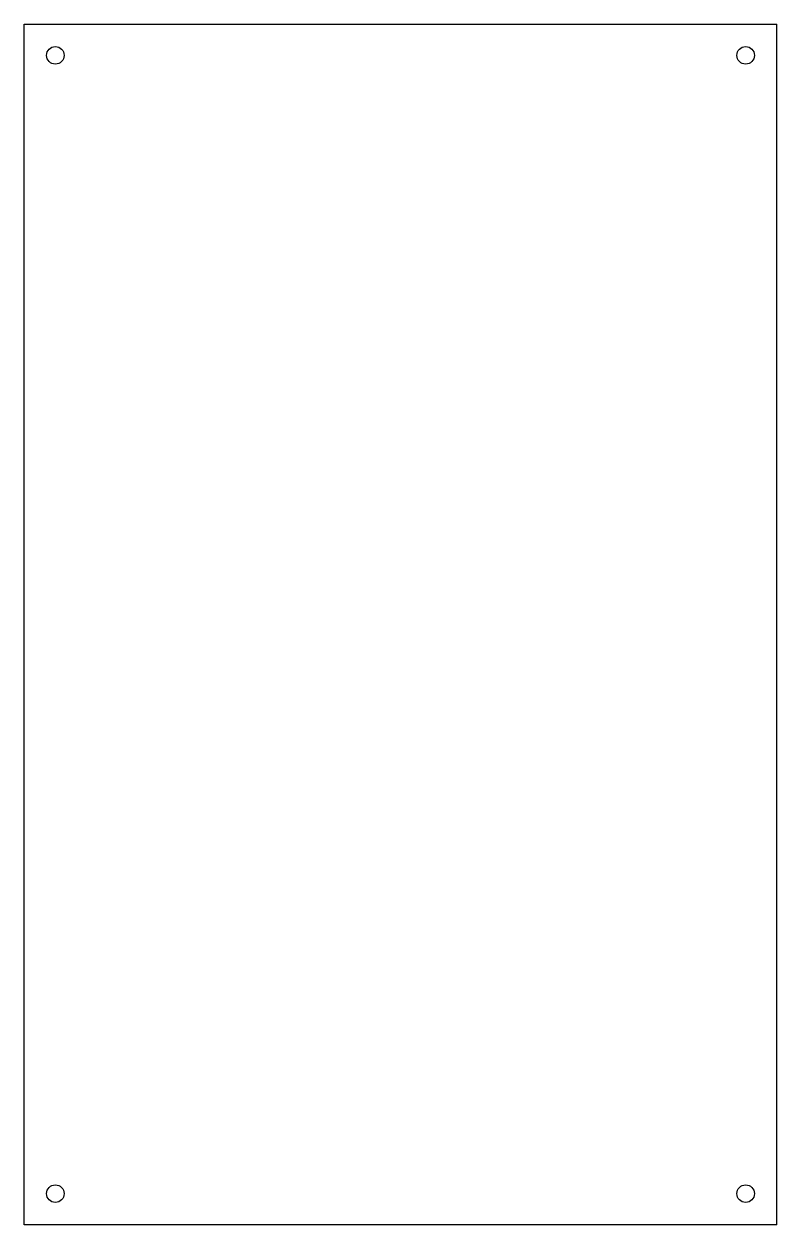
# Model space of a CAD drawing. Header units: inches. Extents: x 0 to 24, y -32.6 to 5.6.
import ezdxf

# ---------------------------------------------------------------- set-up
doc = ezdxf.new("R2010")
doc.units = ezdxf.units.IN
doc.header["$MEASUREMENT"] = 0

msp = doc.modelspace()

# ---------------------------------------------------------------- linework, layer by layer
at = {"color": 7, "linetype": 'Continuous', "lineweight": 25}
for p, q in [((0, -32.639), (0, 5.639)), ((0, 5.639), (24, 5.639)), ((24, -32.639), (24, 5.639)), ((24, -32.639), (0, -32.639))]:
    msp.add_line(p, q, dxfattribs=at)
for centre in [(1, 4.639), (23, 4.639), (1, -31.639), (23, -31.639)]:
    msp.add_circle(centre, 0.28, dxfattribs=at)

doc.saveas('drawing.dxf')
